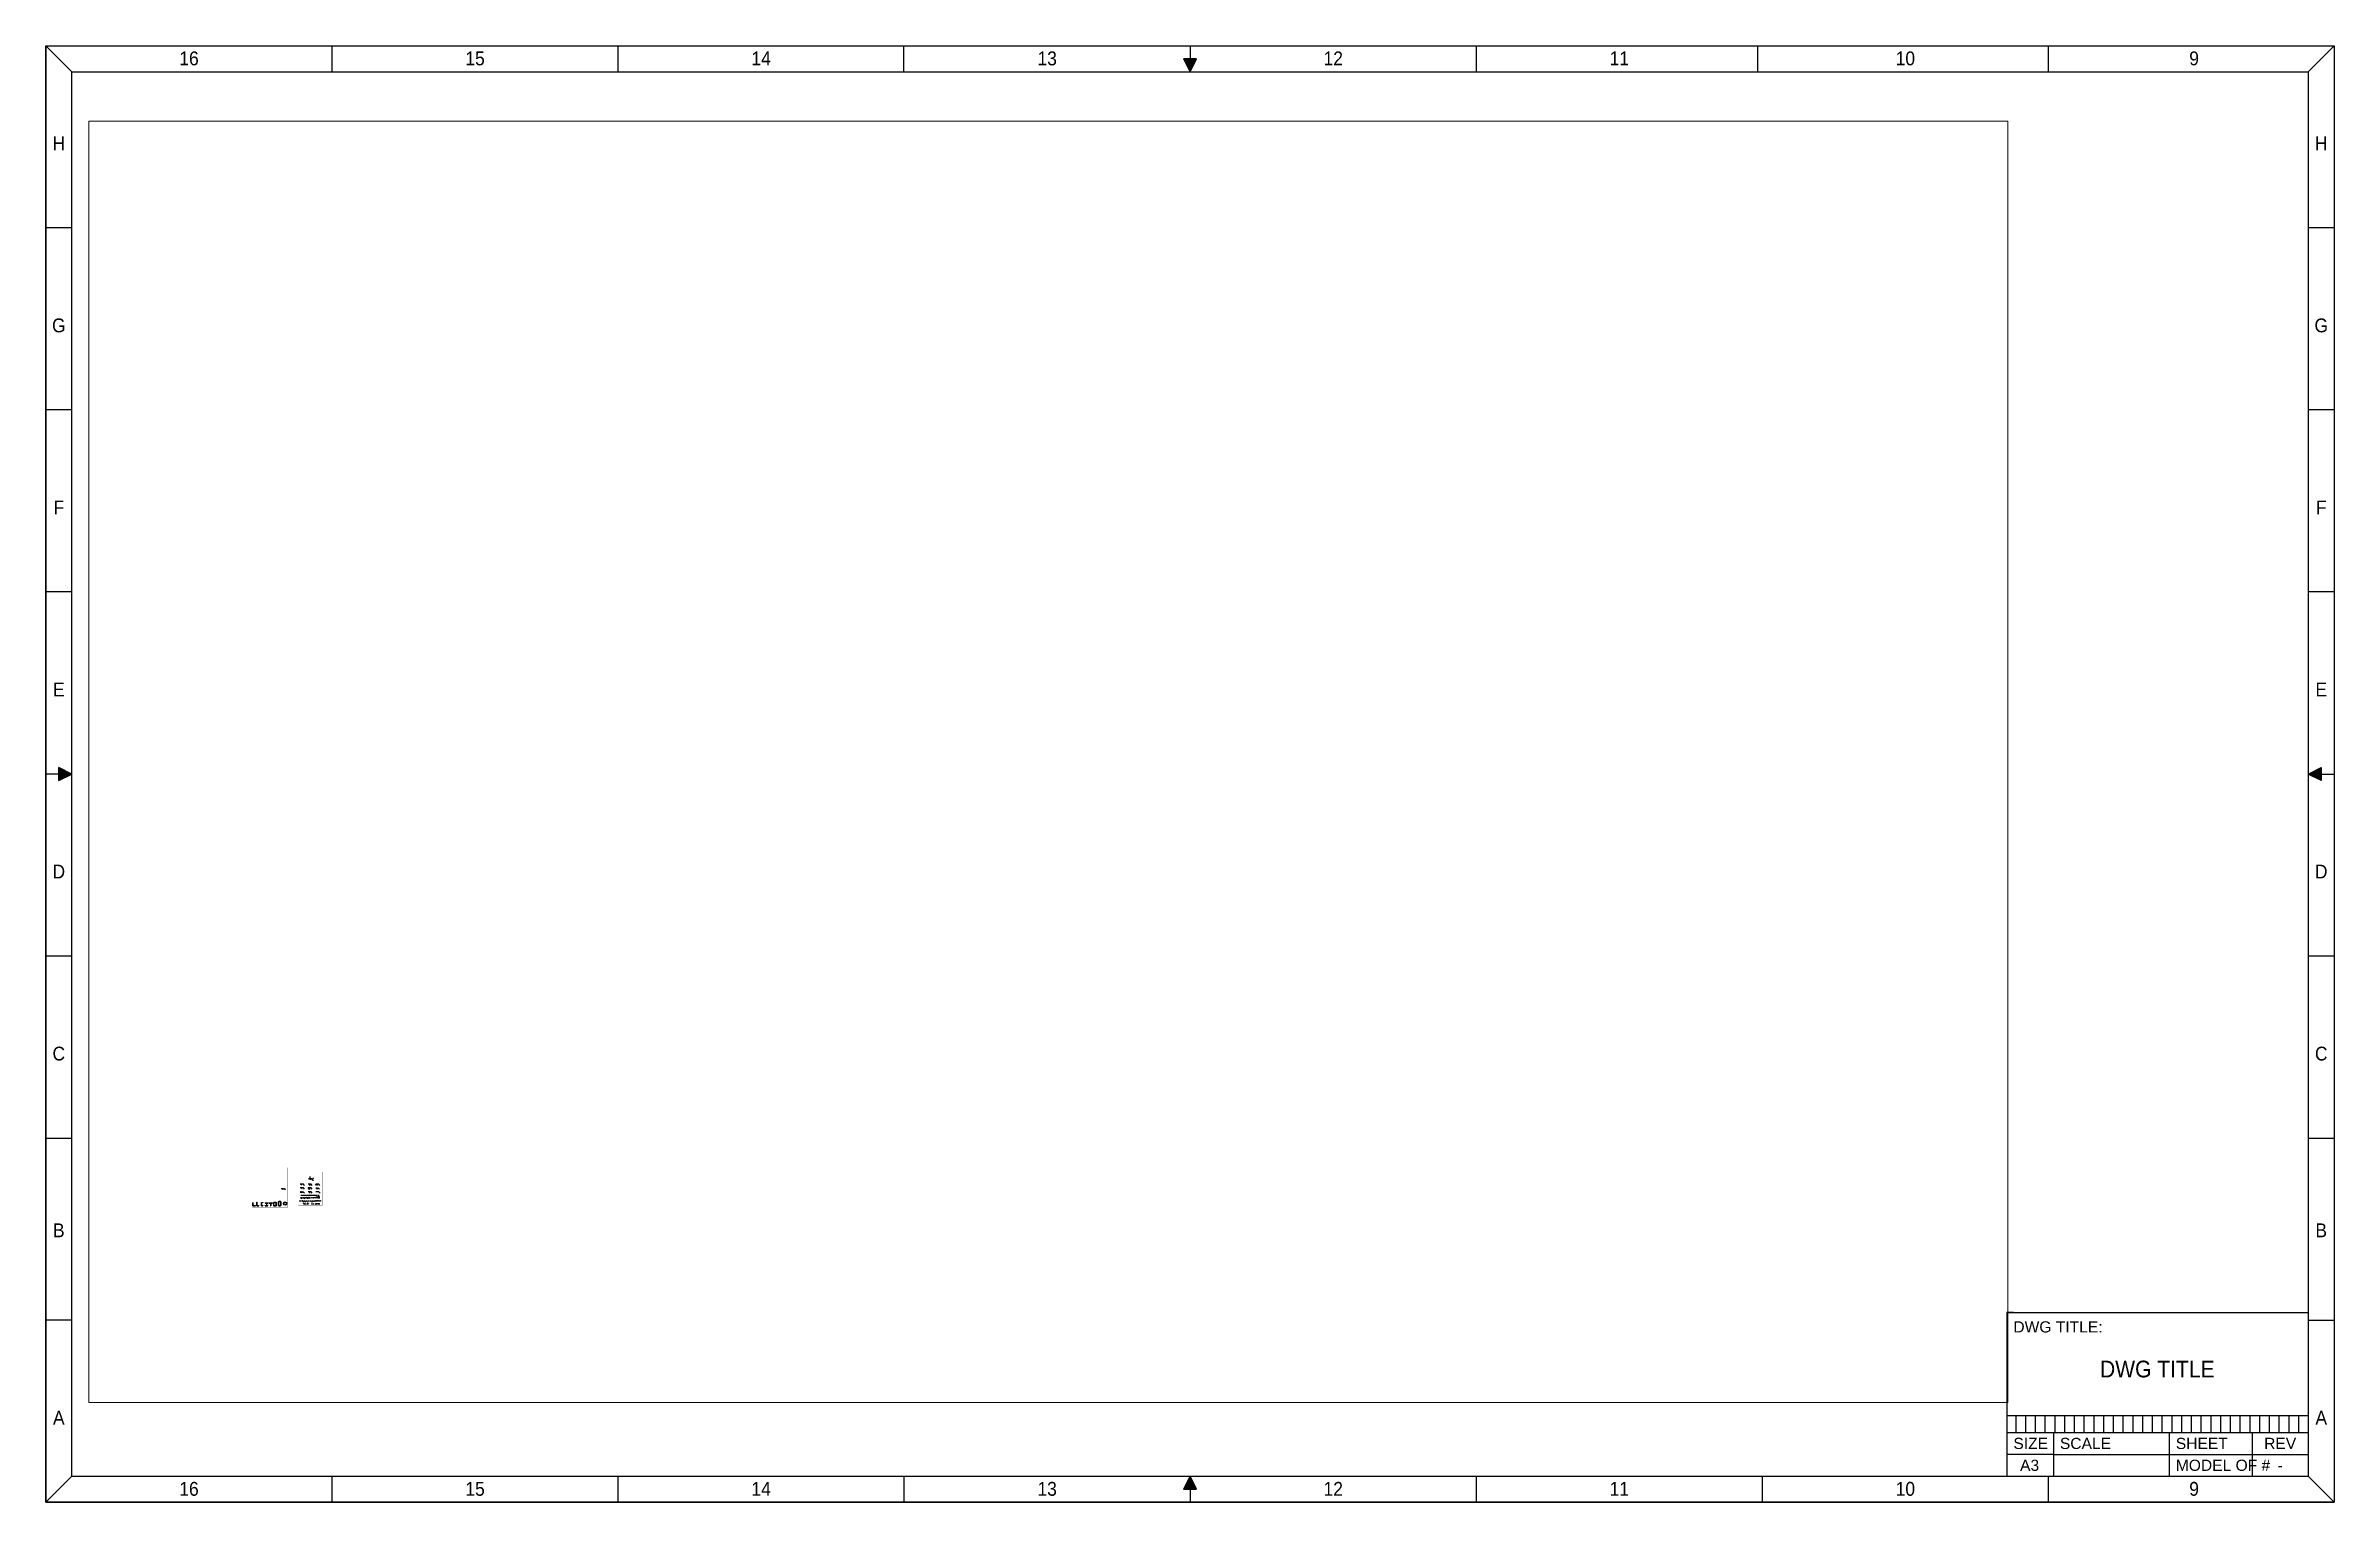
# Paper-space layout '2' of a CAD drawing. Header units: millimetres. Extents: x 7 to 417, y 5 to 266.
# The model-space entities are those that its viewports show. They can reach past a viewport. Long polylines and large blocks are cut down to what shows.
import ezdxf
from ezdxf.enums import TextEntityAlignment as Align

# ---------------------------------------------------------------- set-up
doc = ezdxf.new("R2010")
doc.units = ezdxf.units.MM
doc.header["$MEASUREMENT"] = 0
doc.linetypes.add('HIDDEN', pattern=[0.375, 0.25, -0.125])
doc.layers.add('Title Block', color=7, linetype='Continuous')
doc.layers.add('WELDSYM', color=7, linetype='Continuous')
doc.layers.add('Viewport', color=5, linetype='Continuous', plot=False)
doc.styles.add('ROMANS', font='ROMANS', dxfattribs={"width": 0.8})
doc.styles.add('TITLEBLOCK DATA', font='arial.ttf', dxfattribs={"height": 0.05})
doc.styles.add('TITLES', font='arial.ttf', dxfattribs={"width": 0.9, "height": 0.1})

# ---------------------------------------------------------------- blocks, each defined once
blk = doc.blocks.new('*U65')
h = blk.add_hatch(color=256)
h.dxf.hatch_style = 1
edge = h.paths.add_edge_path()
edge.add_line((-3.6, 125.2), (-5.92, 126.37))
edge.add_line((-5.92, 126.37), (-5.92, 124.04))
edge.add_line((-5.92, 124.04), (-3.6, 125.2))
h = blk.add_hatch(color=256)
h.dxf.hatch_style = 1
edge = h.paths.add_edge_path()
edge.add_line((397.09, 125.2), (399.42, 126.37))
edge.add_line((399.42, 126.37), (399.42, 124.04))
edge.add_line((399.42, 124.04), (397.09, 125.2))
at = {"layer": 'Title Block'}
h = blk.add_hatch(color=256, dxfattribs=at)
h.paths.add_polyline_path([(197.91, 253.33), (195.58, 253.33), (196.75, 251)])
h.paths.add_polyline_path([(197.91, 253.33), (195.58, 253.33), (196.75, 251)])
h = blk.add_hatch(color=256, dxfattribs=at)
h.paths.add_polyline_path([(196.75, 251), (196.75, 253.33), (197.91, 253.33)])
h.paths.add_polyline_path([(196.75, 251), (196.75, 251), (195.58, 253.33), (196.75, 253.33)])
h = blk.add_hatch(color=256, dxfattribs=at)
h.paths.add_polyline_path([(196.75, -0.59), (196.75, -2.92), (197.91, -2.92)])
h.paths.add_polyline_path([(196.75, -0.59), (196.75, -0.59), (195.58, -2.92), (196.75, -2.92)])
at = {"layer": 'Title Block', "linetype": 'Continuous'}
for p, q in [((-8.25, 255.66), (401.75, 255.66)), ((-8.25, 255.66), (-8.25, -5.25)), ((-8.25, 255.66), (-3.6, 251)), ((43, 255.66), (43, 251)), ((94.25, 255.66), (94.25, 251)), ((145.41, 255.66), (145.41, 251)), ((196.75, 255.66), (196.75, 251)), ((248, 255.66), (248, 251)), ((298.41, 255.66), (298.41, 251)), ((350.5, 255.66), (350.5, 251)), ((401.75, 255.66), (397.09, 251)), ((401.75, 255.66), (401.75, -5.25)), ((-3.6, 251), (397.09, 251)), ((-3.6, -0.59), (-3.6, 251)), ((195.58, 253.33), (196.75, 251)), ((196.75, 251), (197.91, 253.33)), ((397.09, 251), (397.09, -0.59)), ((-3.6, 223.04), (-8.25, 223.04)), ((401.75, 223.04), (397.09, 223.04)), ((-3.6, 190.43), (-8.25, 190.43)), ((401.75, 190.43), (397.09, 190.43)), ((-3.6, 157.82), (-8.25, 157.82)), ((401.75, 157.82), (397.09, 157.82)), ((-3.6, 125.2), (-8.25, 125.2)), ((397.09, 125.2), (401.75, 125.2)), ((-3.6, 92.59), (-8.25, 92.59)), ((401.75, 92.59), (397.09, 92.59)), ((397.09, 65.8), (397.09, 51.36)), ((-8.25, 59.97), (-3.6, 59.97)), ((397.09, 59.97), (401.75, 59.97)), ((-3.6, 27.36), (-8.25, 27.36)), ((397.09, 27.36), (401.75, 27.36)), ((-8.25, 4.07), (-8.25, -0.59)), ((-8.25, -0.59), (-8.25, -5.25)), ((-8.25, -0.59), (-8.25, -5.25)), ((-8.25, -5.25), (-3.6, -0.59)), ((-3.6, -0.59), (397.09, -0.59)), ((43, -0.59), (43, -5.25)), ((94.25, -0.59), (94.25, -5.25)), ((145.5, -0.59), (145.5, -5.25)), ((196.75, -0.59), (195.58, -2.92)), ((197.91, -2.92), (196.75, -0.59)), ((196.75, -0.59), (196.75, -5.25)), ((248, -0.59), (248, -5.25)), ((299.25, -0.59), (299.25, -5.25)), ((350.5, -0.59), (350.5, -5.25)), ((401.75, -5.25), (397.09, -0.59)), ((-8.25, -5.25), (401.75, -5.25))]:
    blk.add_line(p, q, dxfattribs=at)
at = {"layer": 'Title Block', "color": 0, "linetype": 'Continuous'}
for p, q in [((195.58, 253.33), (196.75, 251)), ((196.75, 251), (197.91, 253.33)), ((-3.6, 125.2), (-5.92, 126.37)), ((-5.92, 124.04), (-3.6, 125.2)), ((397.09, 125.2), (399.42, 126.37)), ((399.42, 124.04), (397.09, 125.2)), ((196.75, -0.59), (195.58, -2.92)), ((197.91, -2.92), (196.75, -0.59))]:
    blk.add_line(p, q, dxfattribs=at)
at = {"layer": 'Title Block', "color": 112, "linetype": 'Continuous'}
for p, q in [((195.58, 253.33), (197.91, 253.33)), ((195.58, 253.33), (197.91, 253.33)), ((-5.92, 124.04), (-5.92, 126.37)), ((399.42, 124.04), (399.42, 126.37)), ((197.91, -2.92), (195.58, -2.92)), ((197.91, -2.92), (195.58, -2.92))]:
    blk.add_line(p, q, dxfattribs=at)
at = {"layer": 'Title Block'}
blk.add_lwpolyline([(401.75, -5.25), (-8.25, -5.25), (-8.25, 255.66), (401.75, 255.66)], close=True, dxfattribs=at)
at = {"layer": 'Title Block', "color": 0, "linetype": 'Continuous'}
for points in [[(197.91, 253.33), (195.58, 253.33), (196.75, 251)], [(-5.92, 126.37), (-5.92, 124.04), (-3.6, 125.2)], [(399.42, 126.37), (399.42, 124.04), (397.09, 125.2)], [(195.58, -2.92), (197.91, -2.92), (196.75, -0.59)]]:
    blk.add_lwpolyline(points, close=True, dxfattribs=at)
at = {"layer": 'Title Block', "style": 'TITLES', "width": 0.9}
for s, height, p in [('16', 2.484, (17.41, 253.4)), ('15', 2.484, (68.66, 253.4)), ('14', 2.484, (119.91, 253.4)), ('13', 2.484, (171.16, 253.4)), ('12', 2.484, (222.41, 253.4)), ('11', 2.484, (273.66, 253.4)), ('10', 2.484, (324.91, 253.4)), ('9', 2.48, (376.64, 253.4)), ('16', 2.484, (17.41, -2.85)), ('15', 2.484, (68.66, -2.85)), ('14', 2.484, (119.91, -2.85)), ('13', 2.484, (171.16, -2.85)), ('12', 2.484, (222.41, -2.85)), ('11', 2.484, (273.66, -2.85)), ('10', 2.484, (324.91, -2.85)), ('9', 2.48, (376.64, -2.85))]:
    blk.add_text(s, height=height, dxfattribs=at).set_placement(p, align=Align.MIDDLE_CENTER)
for s, p in [('H', (-5.92, 238.18)), ('H', (399.42, 238.18)), ('G', (-5.92, 205.57)), ('G', (399.42, 205.57)), ('F', (-5.92, 172.96)), ('F', (399.42, 172.96)), ('E', (-5.92, 140.34)), ('E', (399.42, 140.34)), ('D', (-5.92, 107.73)), ('D', (399.42, 107.73)), ('C', (-5.92, 75.12)), ('C', (399.42, 75.12)), ('B', (-5.92, 43.46)), ('B', (399.42, 43.46)), ('A', (-5.92, 9.89)), ('A', (399.42, 9.89))]:
    blk.add_text(s, height=2.48, dxfattribs=at).set_placement(p, align=Align.MIDDLE)
blk = doc.blocks.new('MINI TITLE BLOCK A3')
for p, q in [((-53.99, 29.34), (0, 29.34)), ((-52.83, 29.34), (-53.99, 29.34)), ((-53.99, 10.88), (-53.99, 7.85)), ((-53.99, 7.85), (-53.99, 3.91)), ((-24.89, 7.85), (-24.89, 0)), ((-45.65, 3.91), (-53.99, 3.91)), ((-53.99, 3.91), (-53.99, 0)), ((-53.99, 0), (0, 0)), ((-10.07, 3.91), (0, 3.91))]:
    blk.add_line(p, q)
at = {"layer": 'Title Block', "color": 250, "linetype": 'Continuous'}
for p, q in [((-53.99, 29.34), (-53.99, 10.88)), ((-53.99, 10.88), (0, 10.88)), ((-52.41, 10.88), (-52.41, 7.85)), ((-50.67, 10.88), (-50.67, 7.85)), ((-48.92, 10.88), (-48.92, 7.85)), ((-47.17, 10.88), (-47.17, 7.85)), ((-45.43, 10.88), (-45.43, 7.85)), ((-45.43, 10.88), (-45.43, 7.85)), ((-43.68, 10.88), (-43.68, 7.85)), ((-41.93, 10.88), (-41.93, 7.85)), ((-40.18, 10.88), (-40.18, 7.85)), ((-38.44, 10.88), (-38.44, 7.85)), ((-36.69, 10.88), (-36.69, 7.85)), ((-34.94, 10.88), (-34.94, 7.85)), ((-33.2, 10.88), (-33.2, 7.85)), ((-31.45, 10.88), (-31.45, 7.85)), ((-29.7, 10.88), (-29.7, 7.85)), ((-27.95, 10.88), (-27.95, 7.85)), ((-26.21, 10.88), (-26.21, 7.85)), ((-24.46, 10.88), (-24.46, 7.85)), ((-22.71, 10.88), (-22.71, 7.85)), ((-20.97, 10.88), (-20.97, 7.85)), ((-19.22, 10.88), (-19.22, 7.85)), ((-17.47, 10.88), (-17.47, 7.85)), ((-15.72, 10.88), (-15.72, 7.85)), ((-13.98, 10.88), (-13.98, 7.85)), ((-12.23, 10.88), (-12.23, 7.85)), ((-10.48, 10.88), (-10.48, 7.85)), ((-8.74, 10.88), (-8.74, 7.85)), ((-6.99, 10.88), (-6.99, 7.85)), ((-5.24, 10.88), (-5.24, 7.85)), ((-3.49, 10.88), (-3.49, 7.85)), ((-1.75, 10.88), (-1.75, 7.85)), ((-53.99, 7.85), (0, 7.85)), ((-45.65, 7.83), (-45.65, 0)), ((-10.07, 7.85), (-10.07, 0)), ((-45.65, 3.91), (-10.07, 3.91))]:
    blk.add_line(p, q, dxfattribs=at)
blk.add_lwpolyline([(0, 29.34), (0, 0)], dxfattribs=at)
at = {"color": 250, "style": 'TITLEBLOCK DATA'}
blk.add_attdef('SHEETNO.', text='', height=2, dxfattribs=at).set_placement((-23.73, 1.96), align=Align.MIDDLE_LEFT)
at = {"layer": 'Title Block', "color": 250, "style": 'TITLEBLOCK DATA'}
blk.add_text('DWG TITLE:', height=2, dxfattribs=at).set_placement((-52.83, 26.75), align=Align.MIDDLE_LEFT)
for s, p in [('SIZE', (-49.72, 5.88)), ('SCALE', (-39.91, 5.88)), ('SHEET', (-19.07, 5.88)), ('REV', (-5.03, 5.88))]:
    blk.add_text(s, height=2, dxfattribs=at).set_placement(p, align=Align.MIDDLE_CENTER)
at = {"layer": 'Title Block', "color": 250, "style": 'TITLES', "width": 0.9}
blk.add_attdef('DWGTITLE', text='', height=3, dxfattribs=at).set_placement((-26.99, 19.2), align=Align.MIDDLE_CENTER)
at = {"layer": 'Title Block', "color": 250, "style": 'TITLEBLOCK DATA'}
for tag, p in [('DWGSIZE', (-49.91, 1.96)), ('REV#', (-5.03, 1.96))]:
    blk.add_attdef(tag, text='', height=2, dxfattribs=at).set_placement(p, align=Align.MIDDLE_CENTER)
blk.add_attdef('SCALE', text='', height=2, dxfattribs=at).set_placement((-44.49, 1.96), align=Align.MIDDLE_LEFT)
blk = doc.blocks.new('*U51')
blk.add_circle((0.62, 0), 0.09)
at = {"layer": 'WELDSYM'}
for p, q in [((0.62, 0), (-0.5, 0)), ((0, -0.2), (0.2, 0)), ((0, 0), (0, -0.2))]:
    blk.add_line(p, q, dxfattribs=at)
blk.add_lwpolyline([(1.02, -0.43), (0.62, 0)], dxfattribs=at)
blk.add_solid([(0.99, -0.35), (1.1, -0.52), (0.94, -0.4)], dxfattribs=at)
at = {"color": 7, "style": 'ROMANS', "width": 0.8}
blk.add_attdef('WELD_SIZE_NS4', text='', height=0.125, dxfattribs=at).set_placement((-0.09, -0.19), align=Align.RIGHT)
blk = doc.blocks.new('*U20')
at = {"layer": 'WELDSYM'}
blk.add_line((0.05, -0.26), (0.26, -0.05), dxfattribs=at)
at = {"style": 'ROMANS', "width": 0.8}
blk.add_attdef('FINISH_2', text='', height=0.125, dxfattribs=at).set_placement((0.2, -0.24), align=Align.MIDDLE_LEFT)
blk = doc.blocks.new('*U10')
for p, q in [((0, 0), (0, 3)), ((0, 3), (1.4, 3)), ((0, 0), (1.4, 0)), ((1.4, 2.9), (0.1, 2.6)), ((0.1, 0.4), (0.1, 2.6)), ((1.4, 0.1), (0.1, 0.4)), ((1.4, 3), (1.4, 2.9)), ((1.4, 0.1), (1.4, 0))]:
    blk.add_line(p, q)
blk = doc.blocks.new('WF_Beams')
for p, q in [((-2, 4.25), (2, 4.25)), ((-2, 4.25), (-2, 3.875)), ((-2, 3.875), (-0.5, 3.875)), ((-2, 0.375), (-0.5, 0.375)), ((-2, 0), (-2, 0.375)), ((-2, 0), (2, 0)), ((-0.125, 3.5), (-0.125, 0.75)), ((0.125, 3.5), (0.125, 0.75)), ((0.5, 3.875), (2, 3.875)), ((0.5, 0.375), (2, 0.375)), ((2, 4.25), (2, 3.875)), ((2, 0), (2, 0.375))]:
    blk.add_line(p, q)
for centre, start, end in [((-0.5, 3.5), 0, 90), ((-0.5, 0.75), 270, 0), ((0.5, 3.5), 90, 180), ((0.5, 0.75), 180, 270)]:
    blk.add_arc(centre, 0.375, start, end)
blk = doc.blocks.new('*U8')
for p, q in [((-2.625, 4.125), (2.625, 4.125)), ((-2.625, 4.125), (-2.625, 3.8125)), ((-2.625, 3.8125), (-0.625, 3.8125)), ((-0.125, 3.3125), (-0.125, 0)), ((-0.125, 0), (0.125, 0)), ((0.125, 3.3125), (0.125, 0)), ((0.625, 3.8125), (2.625, 3.8125)), ((2.625, 4.125), (2.625, 3.8125))]:
    blk.add_line(p, q)
for centre, start, end in [((-0.625, 3.3125), 0, 90), ((0.625, 3.3125), 90, 180)]:
    blk.add_arc(centre, 0.5, start, end)
blk = doc.blocks.new('*U11')
for radius in [1.19, 0.97]:
    blk.add_circle((0, 0), radius)
blk = doc.blocks.new('*U18')
for p, q in [((0, 0), (0, 2)), ((0, 2), (0.125, 2)), ((0, 0), (2, 0)), ((0.25, 0.5625), (0.25, 1.875)), ((0.5625, 0.25), (1.875, 0.25)), ((2, 0), (2, 0.125))]:
    blk.add_line(p, q)
for centre, radius, start, end in [((0.125, 1.875), 0.125, 0, 90), ((0.5625, 0.5625), 0.3125, 180, 270), ((1.875, 0.125), 0.125, 0, 90)]:
    blk.add_arc(centre, radius, start, end)
blk = doc.blocks.new('*U19')
for p, q in [((0, 0), (0, 2.5)), ((0, 2.5), (0.125, 2.5)), ((0, 0), (1.5, 0)), ((0.25, 0.5), (0.25, 2.375)), ((0.5, 0.25), (1.375, 0.25)), ((1.5, 0), (1.5, 0.125))]:
    blk.add_line(p, q)
for centre, radius, start, end in [((0.125, 2.375), 0.125, 360, 450), ((0.5, 0.5), 0.25, 180, 270), ((1.375, 0.125), 0.125, 0, 90)]:
    blk.add_arc(centre, radius, start, end)
blk = doc.blocks.new('*U15')
for p, q in [((-1.125, 1.875), (-1.125, 0.375)), ((-0.9375, 1.875), (-0.9375, 0.375)), ((0.75, 2.25), (-0.75, 2.25)), ((0.75, 2.0625), (-0.75, 2.0625)), ((-0.75, 0.1875), (0.75, 0.1875)), ((-0.75, 0), (0.75, 0)), ((0.9375, 0.375), (0.9375, 1.875)), ((1.125, 0.375), (1.125, 1.875)), ((1.125, 0.375), (1.125, 1.875))]:
    blk.add_line(p, q)
for centre, radius, start, end in [((-0.75, 1.875), 0.375, 90, 180), ((-0.75, 0.375), 0.375, 180, 270), ((-0.75, 1.875), 0.1875, 90, 180), ((-0.75, 0.375), 0.1875, 180, 270), ((0.75, 1.875), 0.375, 360, 450), ((0.75, 1.875), 0.1875, 360, 450), ((0.75, 0.375), 0.375, 270, 360), ((0.75, 0.375), 0.1875, 270, 360)]:
    blk.add_arc(centre, radius, start, end)
blk = doc.blocks.new('*U17')
for p, q in [((-1, 2.625), (-1, 0.375)), ((-0.8125, 2.625), (-0.8125, 0.375)), ((0.625, 3), (-0.625, 3)), ((0.625, 2.8125), (-0.625, 2.8125)), ((-0.625, 0.1875), (0.625, 0.1875)), ((-0.625, 0), (0.625, 0)), ((0.8125, 0.375), (0.8125, 2.625)), ((1, 0.375), (1, 2.625))]:
    blk.add_line(p, q)
for centre, radius, start, end in [((-0.625, 2.625), 0.375, 90, 180), ((-0.625, 0.375), 0.375, 180, 270), ((-0.625, 2.625), 0.1875, 90, 180), ((-0.625, 0.375), 0.1875, 180, 270), ((0.625, 2.625), 0.375, 0, 90), ((0.625, 2.625), 0.1875, 0, 90), ((0.625, 0.375), 0.375, 270, 360), ((0.625, 0.375), 0.1875, 270, 360)]:
    blk.add_arc(centre, radius, start, end)
blk = doc.blocks.new('CG_WELD_NOTE2')
at = {"layer": 'WELDSYM'}
for p, q in [((-0.7, 0.2), (-0.5, 0)), ((-0.5, 0), (-0.7, -0.2))]:
    blk.add_line(p, q, dxfattribs=at)
at = {"style": 'ROMANS', "width": 0.8}
blk.add_attdef('WELD_NOTE_001', (-0.98, -0.06), '', height=0.125, dxfattribs=at)
blk = doc.blocks.new('*U49')
at = {"layer": 'WELDSYM'}
for p, q in [((0.7, 0.2), (0.5, 0)), ((0.5, 0), (0.7, -0.2))]:
    blk.add_line(p, q, dxfattribs=at)
at = {"style": 'ROMANS', "width": 0.8}
blk.add_attdef('WELD_NOTE_001', (0.73, -0.06), '', height=0.125, dxfattribs=at)
blk = doc.blocks.new('*U60')
blk.add_circle((0.62, 0), 0.09)
at = {"layer": 'WELDSYM'}
for p, q in [((0.62, 0), (-0.5, 0)), ((0, -0.2), (0.2, 0)), ((0, 0), (0, -0.2))]:
    blk.add_line(p, q, dxfattribs=at)
blk.add_lwpolyline([(1.02, -0.43), (0.62, 0)], dxfattribs=at)
blk.add_solid([(0.99, -0.35), (1.1, -0.52), (0.94, -0.4)], dxfattribs=at)
at = {"color": 7, "style": 'ROMANS', "width": 0.8}
blk.add_attdef('WELD_SIZE_NS4', text='', height=0.125, dxfattribs=at).set_placement((-0.09, -0.19), align=Align.RIGHT)
blk = doc.blocks.new('*U58')
at = {"layer": 'WELDSYM'}
for p, q in [((0.62, 0), (-0.5, 0)), ((0, 0), (0, -0.25)), ((0.12, 0), (0.12, -0.25))]:
    blk.add_line(p, q, dxfattribs=at)
blk.add_lwpolyline([(1.02, -0.43), (0.62, 0)], dxfattribs=at)
blk.add_solid([(0.99, -0.35), (1.1, -0.52), (0.94, -0.4)], dxfattribs=at)
at = {"style": 'ROMANS', "width": 0.8}
blk.add_attdef('ROOT_NS1', text='', height=0.125, dxfattribs=at).set_placement((0.06, -0.3), align=Align.TOP_CENTER)
blk = doc.blocks.new('*U59')
at = {"layer": 'WELDSYM'}
for p, q in [((0.62, 0), (-0.5, 0)), ((-0.2, -0.2), (0, 0)), ((0, 0), (0.2, -0.2))]:
    blk.add_line(p, q, dxfattribs=at)
blk.add_lwpolyline([(1.02, -0.43), (0.62, 0)], dxfattribs=at)
blk.add_solid([(0.99, -0.35), (1.1, -0.52), (0.94, -0.4)], dxfattribs=at)
at = {"style": 'ROMANS', "width": 0.8}
blk.add_attdef('GRV_WELD_SIZE_NS1', text='', height=0.125, dxfattribs=at).set_placement((-0.23, -0.2), align=Align.RIGHT)
blk.add_attdef('ANGLE_NS1', text='', height=0.125, dxfattribs=at).set_placement((0, -0.24), align=Align.TOP_CENTER)
blk = doc.blocks.new('*U57')
at = {"layer": 'WELDSYM'}
for p, q in [((0.62, 0), (-0.5, 0)), ((0, 0), (0.2, -0.2)), ((0, -0.2), (0, 0))]:
    blk.add_line(p, q, dxfattribs=at)
blk.add_lwpolyline([(1.02, -0.43), (0.62, 0)], dxfattribs=at)
blk.add_solid([(0.99, -0.35), (1.1, -0.52), (0.94, -0.4)], dxfattribs=at)
at = {"style": 'ROMANS', "width": 0.8}
blk.add_attdef('BEV_ANG_NS1', text='', height=0.125, dxfattribs=at).set_placement((0.09, -0.27), align=Align.TOP_CENTER)
blk = doc.blocks.new('*U56')
at = {"layer": 'WELDSYM'}
for p, q in [((0.62, 0), (-0.5, 0)), ((0, 0), (0, -0.5)), ((0, 0), (0.2, -0.2)), ((0.2, -0.3), (0, -0.3)), ((0, -0.5), (0.2, -0.3))]:
    blk.add_line(p, q, dxfattribs=at)
blk.add_lwpolyline([(1.02, -0.43), (0.62, 0)], dxfattribs=at)
blk.add_solid([(0.99, -0.35), (1.1, -0.52), (0.94, -0.4)], dxfattribs=at)
at = {"style": 'ROMANS', "width": 0.8}
for tag, p in [('GRV_WELD_SIZE_NS3', (-0.09, -0.19)), ('WELD_SIZE_NS5', (-0.09, -0.5))]:
    blk.add_attdef(tag, text='', height=0.125, dxfattribs=at).set_placement(p, align=Align.RIGHT)
blk = doc.blocks.new('*U55')
at = {"layer": 'WELDSYM'}
for p, q in [((0.62, 0), (-0.5, 0)), ((0, 0.2), (0.2, 0)), ((0, 0), (0, 0.2)), ((0, 0), (0.2, -0.2)), ((0, -0.2), (0, 0))]:
    blk.add_line(p, q, dxfattribs=at)
blk.add_lwpolyline([(1.02, -0.43), (0.62, 0)], dxfattribs=at)
blk.add_solid([(0.99, -0.35), (1.1, -0.52), (0.94, -0.4)], dxfattribs=at)
at = {"style": 'ROMANS', "width": 0.8}
blk.add_attdef('WELD_SIZE_FS7', text='', height=0.125, dxfattribs=at).set_placement((-0.06, 0.06), align=Align.RIGHT)
blk.add_attdef('BEV_ANG_NS3', text='', height=0.125, dxfattribs=at).set_placement((0.1, -0.25), align=Align.TOP_CENTER)
blk = doc.blocks.new('*U54')
at = {"layer": 'WELDSYM'}
for p, q in [((0.62, 0), (-0.5, 0)), ((-0.1, 0.2), (0.1, 0)), ((-0.1, 0), (-0.1, 0.2)), ((0, 0), (0, -0.2)), ((0, -0.2), (0.2, 0))]:
    blk.add_line(p, q, dxfattribs=at)
blk.add_lwpolyline([(1.03, -0.42), (0.62, 0)], dxfattribs=at)
blk.add_solid([(1, -0.35), (1.12, -0.52), (0.95, -0.39)], dxfattribs=at)
at = {"style": 'ROMANS', "width": 0.8}
for tag, p in [('STGD_SIZE_FS1', (-0.19, 0.09)), ('STGD_SIZE_NS1', (-0.19, -0.19))]:
    blk.add_attdef(tag, text='', height=0.125, dxfattribs=at).set_placement(p, align=Align.RIGHT)
for tag, p in [('STGD_LGTH_FS1', (0.15, 0.09)), ('STGD_LGTH_NS1', (0.15, -0.19))]:
    blk.add_attdef(tag, p, '', height=0.125, dxfattribs=at)
blk = doc.blocks.new('*U53')
at = {"layer": 'WELDSYM'}
blk.add_line((0.62, 0), (-0.5, 0), dxfattribs=at)
blk.add_lwpolyline([(1.03, -0.45), (0.62, 0)], dxfattribs=at)
blk.add_solid([(1, -0.37), (1.11, -0.54), (0.94, -0.4)], dxfattribs=at)
blk = doc.blocks.new('*U48')
at = {"layer": 'WELDSYM'}
for p, q in [((0, -0.2), (0.2, 0)), ((0, 0), (0, -0.2))]:
    blk.add_line(p, q, dxfattribs=at)
at = {"style": 'ROMANS', "width": 0.8}
blk.add_attdef('WS', text='', height=0.125, dxfattribs=at).set_placement((-0.09, -0.19), align=Align.RIGHT)
blk = doc.blocks.new('*U47')
at = {"layer": 'WELDSYM'}
for p, q in [((0, 0), (0, -0.25)), ((0.12, 0), (0.12, -0.25))]:
    blk.add_line(p, q, dxfattribs=at)
at = {"style": 'ROMANS', "width": 0.8}
blk.add_attdef('ROOT', text='', height=0.125, dxfattribs=at).set_placement((0.06, -0.31), align=Align.TOP_CENTER)
blk = doc.blocks.new('*U32')
at = {"layer": 'WELDSYM'}
for p, q in [((-0.2, -0.2), (0, 0)), ((0, 0), (0.2, -0.2))]:
    blk.add_line(p, q, dxfattribs=at)
at = {"style": 'ROMANS', "width": 0.8}
blk.add_attdef('GRV_SIZE', text='', height=0.1, dxfattribs=at).set_placement((-0.23, -0.16), align=Align.RIGHT)
blk.add_attdef('ANGLE', text='', height=0.125, dxfattribs=at).set_placement((0, -0.24), align=Align.TOP_CENTER)
blk = doc.blocks.new('*U33')
at = {"layer": 'WELDSYM'}
for p, q in [((0, 0), (0.2, -0.2)), ((0, -0.2), (0, 0))]:
    blk.add_line(p, q, dxfattribs=at)
at = {"style": 'ROMANS', "width": 0.8}
blk.add_attdef('BEV_SIZE', text='', height=0.125, dxfattribs=at).set_placement((-0.09, -0.19), align=Align.RIGHT)
blk.add_attdef('BEV_ANG', text='', height=0.125, dxfattribs=at).set_placement((0.1, -0.24), align=Align.TOP_CENTER)
blk = doc.blocks.new('*U31')
at = {"layer": 'WELDSYM'}
blk.add_line((0, -0.13), (0, 0), dxfattribs=at)
blk.add_arc((0, -0.25), 0.12, 0, 180, dxfattribs=at)
blk = doc.blocks.new('*U30')
at = {"layer": 'WELDSYM'}
blk.add_line((0, 0), (0, -0.25), dxfattribs=at)
blk.add_arc((0, -0.25), 0.12, 0, 90, dxfattribs=at)
blk = doc.blocks.new('*U28')
at = {"layer": 'WELDSYM'}
for centre, start, end in [((-0.12, 0), 270, 0), ((0.24, 0), 180, 270)]:
    blk.add_arc(centre, 0.12, start, end, dxfattribs=at)
blk = doc.blocks.new('*U29')
at = {"layer": 'WELDSYM'}
blk.add_line((0, 0), (0, -0.12), dxfattribs=at)
blk.add_arc((0.24, 0), 0.12, 180, 270, dxfattribs=at)
blk = doc.blocks.new('*U26')
at = {"layer": 'WELDSYM'}
blk.add_circle((0, 0), 0.12, dxfattribs=at)
blk = doc.blocks.new('*U27')
at = {"layer": 'WELDSYM'}
for p, q in [((-0.185, -0.06), (0.185, -0.06)), ((-0.185, -0.18), (0.185, -0.18))]:
    blk.add_line(p, q, dxfattribs=at)
blk.add_circle((0, -0.12), 0.12, dxfattribs=at)
blk = doc.blocks.new('*U25')
at = {"layer": 'WELDSYM'}
blk.add_circle((0, -0.12), 0.12, dxfattribs=at)
blk = doc.blocks.new('*U23')
at = {"layer": 'WELDSYM'}
for centre in [(-0.12, 0), (0.12, 0)]:
    blk.add_arc(centre, 0.12, 180, 0, dxfattribs=at)
blk = doc.blocks.new('*U24')
at = {"layer": 'WELDSYM'}
for p, q in [((-0.08, -0.04), (0.08, -0.2)), ((-0.08, -0.2), (0.08, -0.04))]:
    blk.add_line(p, q, dxfattribs=at)
blk.add_circle((0, -0.12), 0.12, dxfattribs=at)
blk = doc.blocks.new('*U22')
at = {"layer": 'WELDSYM'}
blk.add_arc((0, 0), 0.12, 180, 0, dxfattribs=at)
blk = doc.blocks.new('*U21')
at = {"layer": 'WELDSYM'}
for p, q in [((0, -0.25), (0, 0)), ((0.12, -0.25), (0.12, 0)), ((-0.12, 0), (-0.12, -0.25)), ((-0.12, -0.25), (0.12, -0.25))]:
    blk.add_line(p, q, dxfattribs=at)
blk = doc.blocks.new('*U46')
at = {"layer": 'WELDSYM'}
for p, q in [((-0.25, 0), (-0.25, -0.25)), ((0.25, -0.25), (0.25, 0)), ((-0.25, -0.25), (0.25, -0.25))]:
    blk.add_line(p, q, dxfattribs=at)
blk = doc.blocks.new('*U44')
for p, q in [((0, 0), (0, -0.56)), ((0.12, 0), (0.12, -0.25)), ((0, -0.56), (0.2, -0.36)), ((0.2, -0.36), (0, -0.36))]:
    blk.add_line(p, q)
at = {"style": 'ROMANS', "width": 0.8}
for tag, p in [('EF_SIZE', (-0.09, -0.19)), ('WS_3', (-0.09, -0.46))]:
    blk.add_attdef(tag, text='', height=0.125, dxfattribs=at).set_placement(p, align=Align.RIGHT)
blk = doc.blocks.new('*U45')
at = {"color": 7}
for p, q in [((0, 0), (0.2, -0.2)), ((0, -0.3), (0, 0)), ((0, -0.3), (0, -0.5)), ((0, -0.5), (0.2, -0.3))]:
    blk.add_line(p, q, dxfattribs=at)
blk.add_line((0.2, -0.3), (0, -0.3))
at = {"style": 'ROMANS', "width": 0.8}
for tag, p in [('BEV_SIZE_2', (-0.09, -0.19)), ('WS_2', (-0.09, -0.46))]:
    blk.add_attdef(tag, text='', height=0.125, dxfattribs=at).set_placement(p, align=Align.RIGHT)
blk = doc.blocks.new('*U43')
at = {"layer": 'WELDSYM'}
blk.add_circle((0.625, 0), 0.09, dxfattribs=at)
blk = doc.blocks.new('*U42')
at = {"layer": 'WELDSYM'}
blk.add_line((0.63, 0.25), (0.63, 0), dxfattribs=at)
blk.add_solid([(0.63, 0.13), (0.63, 0.25), (0.42, 0.19)], dxfattribs=at)
blk = doc.blocks.new('*U41')
at = {"layer": 'WELDSYM'}
blk.add_arc((0, 0), 0.3, 240, 300, dxfattribs=at)
at = {"style": 'ROMANS', "width": 0.8}
blk.add_attdef('FINISH_3', text='', height=0.125, dxfattribs=at).set_placement((0, -0.37), align=Align.TOP_CENTER)
blk = doc.blocks.new('*U40')
at = {"layer": 'WELDSYM'}
blk.add_arc((0, 0), 0.3, 285, 345, dxfattribs=at)
at = {"style": 'ROMANS', "width": 0.8}
blk.add_attdef('FINISH_4', text='', height=0.125, dxfattribs=at).set_placement((0.25, -0.29), align=Align.MIDDLE_LEFT)
blk = doc.blocks.new('*U35')
at = {"layer": 'WELDSYM'}
blk.add_line((-0.15, -0.32), (0.15, -0.32), dxfattribs=at)
at = {"style": 'ROMANS', "width": 0.8}
blk.add_attdef('FINISH_1', text='', height=0.125, dxfattribs=at).set_placement((0, -0.37), align=Align.TOP_CENTER)
blk = doc.blocks.new('*U34')
at = {"layer": 'WELDSYM'}
blk.add_arc((0, -0.57), 0.3, 60, 120, dxfattribs=at)
at = {"style": 'ROMANS', "width": 0.8}
blk.add_attdef('FINISH_5', text='', height=0.125, dxfattribs=at).set_placement((0, -0.37), align=Align.TOP_CENTER)
blk = doc.blocks.new('*U39')
at = {"layer": 'WELDSYM'}
blk.add_arc((0.4, -0.4), 0.3, 105, 165, dxfattribs=at)
at = {"style": 'ROMANS', "width": 0.8}
blk.add_attdef('FINISH_6', text='', height=0.125, dxfattribs=at).set_placement((0.25, -0.29), align=Align.MIDDLE_LEFT)
blk = doc.blocks.new('*U37')
h = blk.add_hatch(color=256)
h.dxf.hatch_style = 1
edge = h.paths.add_edge_path()
edge.add_arc((0, -0.0625), 0.1625, 22.6198649, 157.3801351)
edge.add_line((-0.15, 0), (0.15, 0))
blk.add_arc((0, -0.0625), 0.1625, 22.6198649, 157.3801351)
at = {"layer": 'WELDSYM'}
blk.add_line((-0.15, 0), (0.15, 0), dxfattribs=at)
blk = doc.blocks.new('*U38')
at = {"layer": 'WELDSYM'}
for p, q in [((-0.2, 0.2), (0.2, 0.2)), ((-0.2, 0.2), (-0.2, 0)), ((0.2, 0.2), (0.2, 0))]:
    blk.add_line(p, q, dxfattribs=at)
blk = doc.blocks.new('*U36')
at = {"layer": 'WELDSYM'}
for p, q in [((-0.1, 0), (-0.1, 0.2)), ((-0.1, 0.2), (0.1, 0.2)), ((0.1, 0.2), (0.1, 0))]:
    blk.add_line(p, q, dxfattribs=at)
blk = doc.blocks.new('*U52')
at = {"layer": 'WELDSYM'}
for p, q in [((0.62, 0), (-0.5, 0)), ((0, -0.2), (0, 0.2)), ((0, 0.2), (0.2, 0)), ((0, -0.2), (0.2, 0))]:
    blk.add_line(p, q, dxfattribs=at)
blk.add_lwpolyline([(0.85, -0.25), (0.62, 0)], dxfattribs=at)
blk.add_solid([(0.82, -0.17), (0.93, -0.34), (0.94, -0.4)], dxfattribs=at)
at = {"style": 'ROMANS', "width": 0.8}
for tag, p in [('CHAIN_WS_FS', (-0.09, 0.08)), ('CHAIN_WS_NS', (-0.09, -0.19))]:
    blk.add_attdef(tag, text='', height=0.125, dxfattribs=at).set_placement(p, align=Align.RIGHT)
for tag, p in [('CHAIN_LGTH_FS1', (0.15, 0.09)), ('CHAIN_LGTH_NS1', (0.15, -0.19))]:
    blk.add_attdef(tag, p, '', height=0.125, dxfattribs=at)

msp = doc.modelspace()

# ---------------------------------------------------------------- hatches: boundary and pattern name
for points in [[(84.89, -9.32), (84.85, -9.28), (84.82, -9.32), (84.84, -9.32), (84.84, -9.35), (84.85, -9.35), (84.86, -9.35), (84.86, -9.32)], [(84.99, -9.07), (84.95, -9.11), (84.99, -9.15), (84.99, -9.12), (85.02, -9.12), (85.02, -9.11), (85.02, -9.1), (84.99, -9.1)], [(84.99, -9.19), (84.95, -9.23), (84.99, -9.26), (84.99, -9.24), (85.02, -9.24), (85.02, -9.23), (85.02, -9.21), (84.99, -9.21)], [(84.99, -9.03), (85.03, -8.99), (84.99, -8.96), (84.99, -8.98), (84.96, -8.98), (84.96, -8.99), (84.96, -9.01), (84.99, -9.01)], [(85.52, -9.6), (85.52, -9.56), (85.56, -9.56), (85.56, -9.6)]]:
    msp.add_hatch(color=140).paths.add_polyline_path(points)
h = msp.add_hatch(color=140)
h.paths.add_polyline_path([(85.55, -9.35), (85.51, -9.28), (85.58, -9.28)])
h.paths.add_polyline_path([(85.59, -9.27), (85.5, -9.27), (85.5, -9.26), (85.6, -9.26)])

# ---------------------------------------------------------------- linework, layer by layer
at = {"linetype": 'HIDDEN'}
for p, q in [((83.36, -12.25), (86.7, -12.25)), ((83.12, -13.28), (86.97, -13.28)), ((83.3, -12.64), (86.78, -12.64)), ((83.99, -13.8), (84.49, -13.8)), ((85.52, -13.8), (86.02, -13.8)), ((86.15, -12.53), (86.78, -12.53))]:
    msp.add_line(p, q, dxfattribs=at)
at = {"color": 7, "const_width": 0.025}
msp.add_lwpolyline([(74.6, -14.45), (80.96, -14.45), (80.96, -7.32), (74.6, -7.32)], close=True, dxfattribs=at)
at = {"const_width": 0.025}
msp.add_lwpolyline([(82.92, -14.1), (82.92, -11.07), (82.92, -8.1), (87.17, -8.1), (87.17, -11.07), (87.17, -14.1)], close=True, dxfattribs=at)
for points in [[(84.89, -9.32), (84.85, -9.28), (84.82, -9.32), (84.84, -9.32), (84.84, -9.35), (84.85, -9.35), (84.86, -9.35), (84.86, -9.32)], [(84.99, -9.07), (84.95, -9.11), (84.99, -9.15), (84.99, -9.12), (85.02, -9.12), (85.02, -9.11), (85.02, -9.1), (84.99, -9.1)], [(84.99, -9.19), (84.95, -9.23), (84.99, -9.26), (84.99, -9.24), (85.02, -9.24), (85.02, -9.23), (85.02, -9.21), (84.99, -9.21)], [(84.99, -9.03), (85.03, -8.99), (84.99, -8.96), (84.99, -8.98), (84.96, -8.98), (84.96, -8.99), (84.96, -9.01), (84.99, -9.01)], [(85.52, -9.6), (85.52, -9.56), (85.56, -9.56), (85.56, -9.6)]]:
    msp.add_lwpolyline(points, close=True)
at = {"color": 7}
for points in [[(85.59, -9.27), (85.5, -9.27), (85.5, -9.26), (85.6, -9.26)], [(85.55, -9.35), (85.51, -9.28), (85.58, -9.28)]]:
    msp.add_lwpolyline(points, close=True, dxfattribs=at)

# ---------------------------------------------------------------- block references
at = {"xscale": 0.5, "yscale": 0.5, "zscale": 0.5}
for name, p, values in [('*U51', (80.07, -11.09), {'WELD_SIZE_NS4': '1/8'}), ('*U20', (80.07, -11.09), {'FINISH_2': 'M'}), ('*U60', (83.5, -10.31), {'WELD_SIZE_NS4': '1/8'}), ('*U57', (83.5, -10.94), {'BEV_ANG_NS1': '45'}), ('*U54', (83.5, -11.69), {'STGD_SIZE_FS1': '1/4', 'STGD_SIZE_NS1': '1/4', 'STGD_LGTH_FS1': '3-12', 'STGD_LGTH_NS1': '3-12'}), ('*U48', (83.55, -12.25), {'WS': '*'}), ('*U47', (83.92, -12.25), {'ROOT': '*'}), ('*U32', (84.35, -12.25), {'ANGLE': '*', 'GRV_SIZE': '*'}), ('*U58', (84.9, -10.31), {'ROOT_NS1': '1/8'}), ('*U56', (84.9, -10.94), {'WELD_SIZE_NS5': '3/8', 'GRV_WELD_SIZE_NS3': '(1/4)'}), ('*U55', (84.9, -11.68), {'BEV_ANG_NS3': '45', 'WELD_SIZE_FS7': '1/4'}), ('*U33', (84.75, -12.25), {'BEV_ANG': '*', 'BEV_SIZE': '*'}), ('*U51', (84.99, -9.32), {'WELD_SIZE_NS4': '1/8'}), ('*U20', (84.99, -9.32), {'FINISH_2': 'M'}), ('*U59', (86.27, -10.31), {'ANGLE_NS1': '60', 'GRV_WELD_SIZE_NS1': '(1/4)'}), ('*U52', (86.27, -11.03), {'CHAIN_LGTH_FS1': '3-12', 'CHAIN_LGTH_NS1': '3-12', 'CHAIN_WS_NS': '1/8', 'CHAIN_WS_FS': '1/8'}), ('*U45', (83.45, -12.64), {'BEV_SIZE_2': '*', 'WS_2': '*'}), ('CG_WELD_NOTE2', (84.24, -13.8), {'WELD_NOTE_001': 'TYP'}), ('*U41', (83.85, -13.28), {'FINISH_3': '*'}), ('*U44', (83.99, -12.64), {'EF_SIZE': '*', 'WS_3': '*'}), ('*U40', (84.12, -13.28), {'FINISH_4': '*'}), ('*U35', (84.6, -13.28), {'FINISH_1': '*'}), ('*U20', (84.92, -13.28), {'FINISH_2': '*'}), ('*U34', (85.36, -13.28), {'FINISH_5': '*'}), ('*U39', (85.61, -13.28), {'FINISH_6': '*'})]:
    msp.add_blockref(name, p, dxfattribs=at).add_auto_attribs(values)
for name, p, xscale, yscale, zscale in [('*U31', (85.16, -12.25), 0.5, 0.5, 0.5), ('*U30', (85.57, -12.25), 0.5, 0.5, 0.5), ('*U28', (85.95, -12.25), 0.5, 0.5, 0.5), ('*U53', (86.28, -11.65), 0.5, 0.5, 0.5), ('*U29', (86.39, -12.25), 0.5, 0.5, 0.5), ('*U18', (74.75, -14.14), 0.25, 0.25, 0.25), ('*U19', (75.48, -14.14), 0.25, 0.25, 0.25), ('*U10', (76.31, -14.14), 0.1875, 0.1875, 0.1875), ('WF_Beams', (77.2, -14.14), 0.125, 0.125, 0.125), ('*U8', (77.94, -14.14), 0.125, 0.125, 0.125), ('*U15', (78.72, -14.14), 0.25, 0.25, 0.25), ('*U17', (79.55, -14.14), 0.25, 0.25, 0.25), ('*U11', (80.54, -13.76), 0.25, 0.25, 0.25), ('*U43', (82.91, -13.28), 0.5, 0.5, 0.5), ('*U42', (83.26, -13.28), 0.5, 0.5, 0.5), ('*U46', (84.58, -12.64), 0.5, 0.5, 0.5), ('*U21', (84.98, -12.64), 0.5, 0.5, 0.5), ('*U22', (85.3, -12.64), 0.5, 0.5, 0.5), ('*U24', (85.61, -12.64), 0.5, 0.5, 0.5), ('*U23', (85.93, -12.64), 0.5, 0.5, 0.5), ('*U37', (86.08, -13.28), 0.5, 0.5, 0.5), ('*U26', (86.3, -12.53), 0.5, 0.5, 0.5), ('*U25', (86.3, -12.64), 0.5, 0.5, 0.5), ('*U38', (86.42, -13.28), 0.5, 0.5, 0.5), ('*U27', (86.58, -12.64), 0.5, 0.5, 0.5), ('*U26', (86.58, -12.53), 0.5, 0.5, 0.5), ('*U36', (86.82, -13.28), 0.5, 0.5, 0.5)]:
    msp.add_blockref(name, p, dxfattribs=dict(xscale=xscale, yscale=yscale, zscale=zscale))
ref = msp.add_blockref('*U49', (84.24, -13.8), dxfattribs=dict(xscale=0.5, yscale=0.5, zscale=0.5))
ref.add_attrib('WELD_NOTE_001', 'B2S.1', (84.6, -13.83), dxfattribs={"height": 0.0625, "style": 'ROMANS', "width": 0.8})
ref = msp.add_blockref('CG_WELD_NOTE2', (85.77, -13.8), dxfattribs=dict(xscale=0.5, yscale=0.5, zscale=0.5))
ref.add_attrib('WELD_NOTE_001', 'FULL', (85.23, -13.78), dxfattribs={"height": 0.0625, "style": 'ROMANS', "width": 0.8})
ref.add_attrib('WELD_NOTE_002', 'PEN', (85.27, -13.89), dxfattribs={"height": 0.0625, "style": 'ROMANS', "width": 0.8})
ref = msp.add_blockref('*U49', (85.77, -13.8), dxfattribs=dict(xscale=0.5, yscale=0.5, zscale=0.5))
ref.add_attrib('WELD_NOTE_001', 'MULTILINE TEXT', (86.13, -13.78), dxfattribs={"height": 0.0625, "style": 'ROMANS', "width": 0.8})
ref.add_attrib('WELD_NOTE_002', 'FOR WELD NOTE', (86.13, -13.89), dxfattribs={"height": 0.0625, "style": 'ROMANS', "width": 0.8})

psp = doc.layouts.new('2')

# ---------------------------------------------------------------- block references
at = {"lineweight": 0}
psp.add_blockref('*U65', (14.84, 10.18), dxfattribs=at)
ref = psp.add_blockref('MINI TITLE BLOCK A3', (411.93, 9.59))
ref.add_attrib('DWGTITLE_001', 'DWG TITLE', (374.62, 27.29), dxfattribs={"layer": 'Title Block', "color": 250, "height": 3, "style": 'TITLES', "width": 0.9})
ref.add_attrib('DWGSIZE', 'A3', dxfattribs={"layer": 'Title Block', "color": 250, "height": 2, "style": 'TITLEBLOCK DATA'}).set_placement((362.01, 11.55), align=Align.MIDDLE_CENTER)
ref.add_attrib('REV#', '-', dxfattribs={"layer": 'Title Block', "color": 250, "height": 2, "style": 'TITLEBLOCK DATA'}).set_placement((406.89, 11.55), align=Align.MIDDLE_CENTER)
ref.add_attrib('SHEETNO.', 'MODEL OF #', dxfattribs={"color": 250, "height": 2, "style": 'TITLEBLOCK DATA'}).set_placement((388.2, 11.55), align=Align.MIDDLE_LEFT)

# ---------------------------------------------------------------- viewports
at = {"layer": 'Viewport', "lineweight": 0}
psp.add_viewport(center=(186.19, 137.55), size=(343.82, 229.5391), view_center_point=(217.26, 65.36), view_height=229.5391, dxfattribs=at)

doc.saveas('drawing.dxf')
